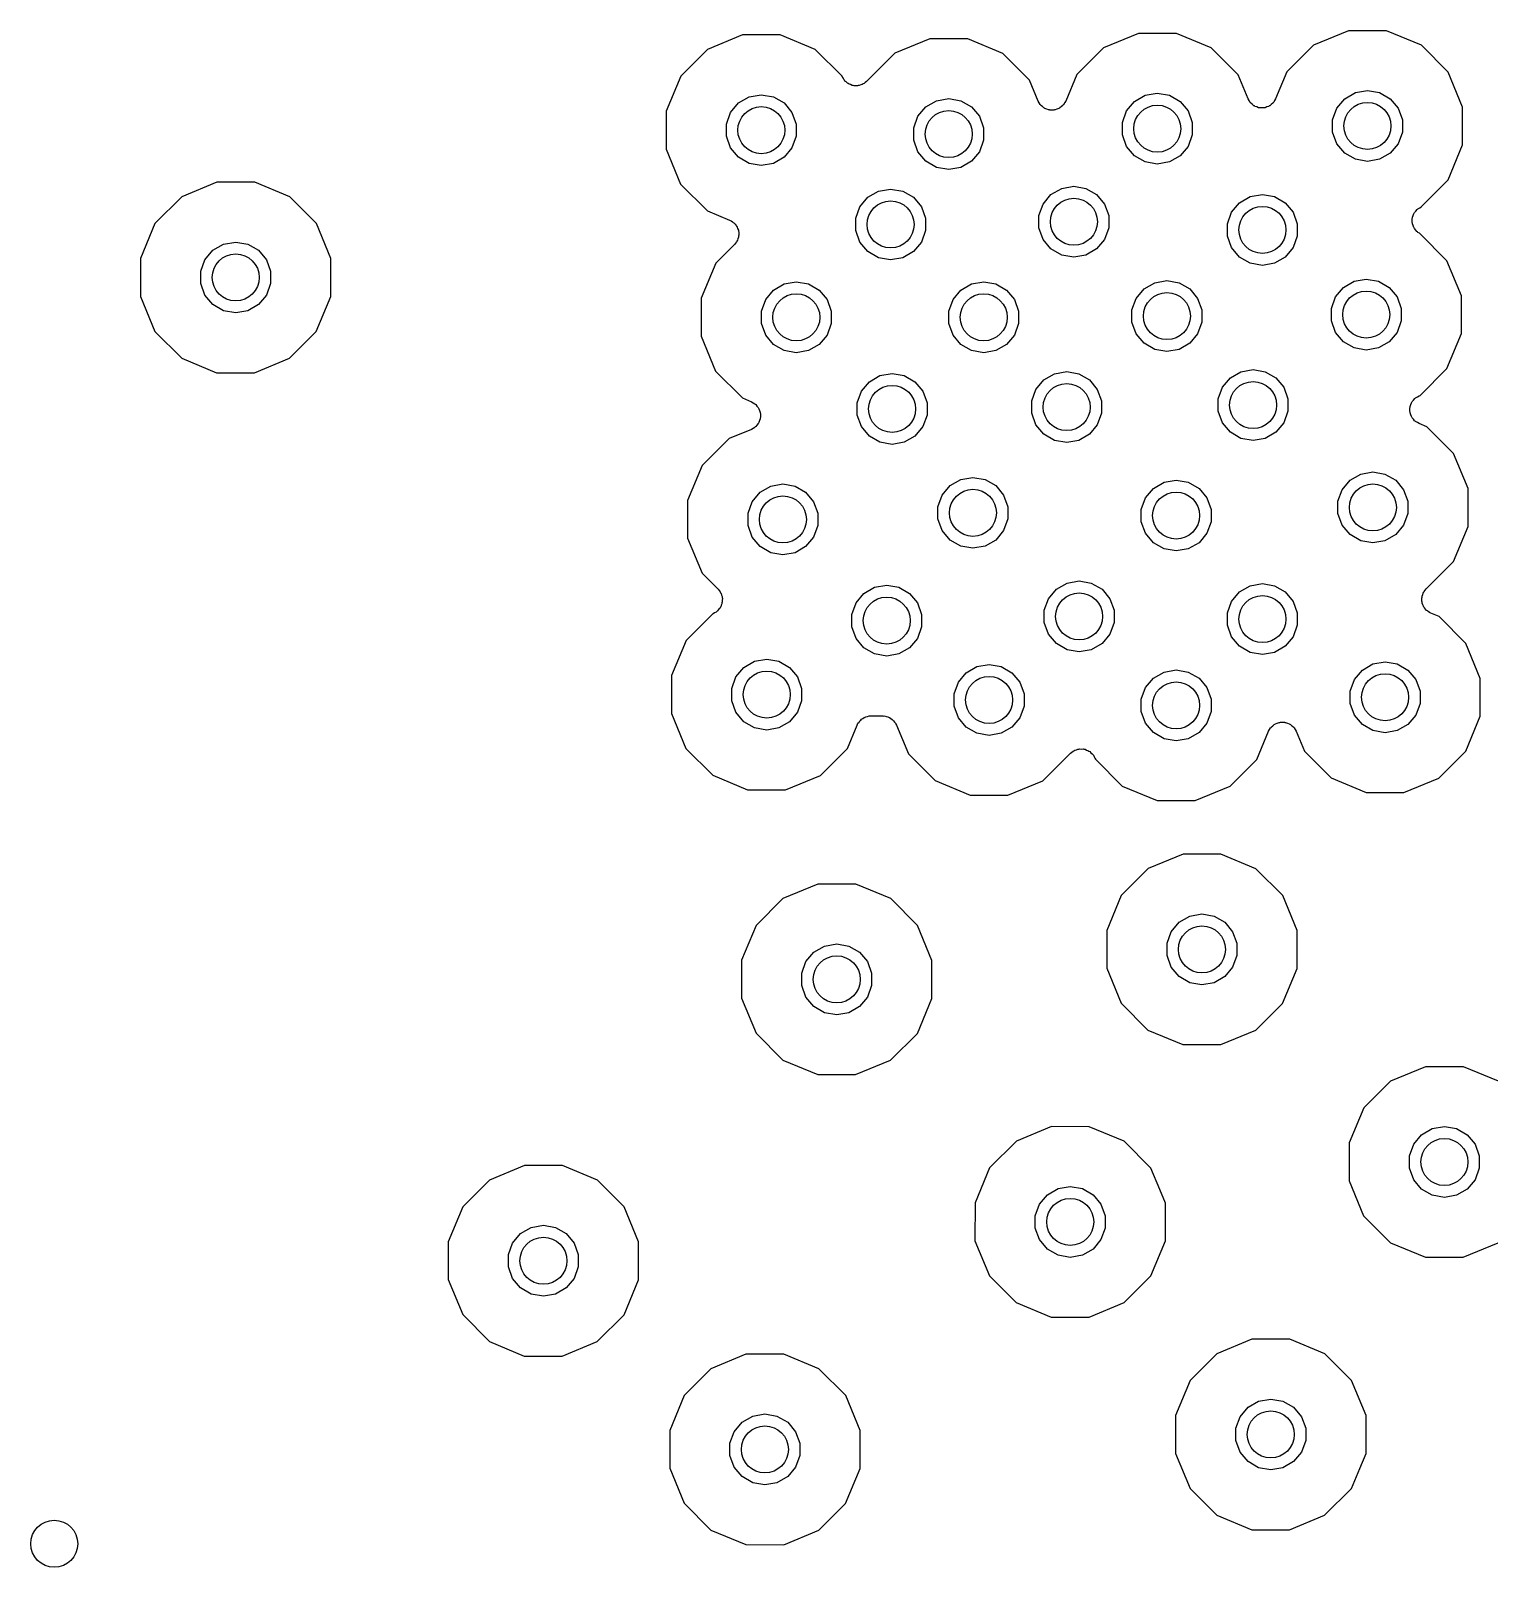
# Model space of a CAD drawing. Extents: x 10 to 287, y -200 to -10.
# Drawn here: x 138.32 to 150.7, y -53.6 to -40.57 of the extents above; entities that cross this region are included whole.
import ezdxf

# ---------------------------------------------------------------- set-up
doc = ezdxf.new("R2010")
doc.units = 0
doc.header["$MEASUREMENT"] = 0
doc.layers.add('BLACK', color=7, linetype='CONTINUOUS')

msp = doc.modelspace()

# ---------------------------------------------------------------- linework, layer by layer
at = {"layer": 'Black'}
for p, q in [((144.361, -40.6043), (144.064, -40.727)), ((144.682, -40.6046), (144.361, -40.6043)), ((144.979, -40.7278), (144.682, -40.6046)), ((145.951, -40.6373), (145.654, -40.76)), ((146.272, -40.6376), (145.951, -40.6373)), ((146.569, -40.7608), (146.272, -40.6376)), ((147.721, -40.5916), (147.424, -40.7143)), ((148.043, -40.5919), (147.721, -40.5916)), ((148.339, -40.7151), (148.043, -40.5919)), ((149.504, -40.5687), (149.207, -40.6914)), ((149.826, -40.569), (149.504, -40.5687)), ((150.123, -40.6922), (149.826, -40.569)), ((144.064, -40.727), (143.837, -40.954)), ((145.206, -40.9552), (144.979, -40.7278)), ((145.654, -40.76), (145.414, -40.9993)), ((146.796, -40.9882), (146.569, -40.7608)), ((147.424, -40.7143), (147.197, -40.9413)), ((148.566, -40.9425), (148.339, -40.7151)), ((149.207, -40.6914), (148.98, -40.9185)), ((150.35, -40.9197), (150.123, -40.6922)), ((148.98, -40.9185), (148.885, -41.1465)), ((150.472, -41.2166), (150.35, -40.9197)), ((143.837, -40.954), (143.713, -41.2508)), ((145.207, -40.958), (145.206, -40.9552)), ((145.215, -40.9696), (145.207, -40.958)), ((145.22, -40.9822), (145.215, -40.9696)), ((145.226, -40.9881), (145.22, -40.9822)), ((145.231, -40.9952), (145.226, -40.9881)), ((145.242, -41.0036), (145.231, -40.9952)), ((145.252, -41.0134), (145.242, -41.0036)), ((145.259, -41.017), (145.252, -41.0134)), ((145.266, -41.0221), (145.259, -41.017)), ((145.279, -41.0262), (145.266, -41.0221)), ((145.292, -41.0321), (145.279, -41.0262)), ((145.3, -41.0328), (145.292, -41.0321)), ((145.308, -41.0354), (145.3, -41.0328)), ((145.322, -41.0348), (145.308, -41.0354)), ((145.336, -41.036), (145.322, -41.0348)), ((145.344, -41.0338), (145.336, -41.036)), ((145.352, -41.0335), (145.344, -41.0338)), ((145.365, -41.0282), (145.352, -41.0335)), ((145.378, -41.0246), (145.365, -41.0282)), ((145.385, -41.0198), (145.378, -41.0246)), ((145.393, -41.0166), (145.385, -41.0198)), ((145.403, -41.0073), (145.393, -41.0166)), ((145.414, -40.9993), (145.403, -41.0073)), ((146.869, -41.1653), (146.796, -40.9882)), ((147.197, -40.9413), (147.104, -41.1655)), ((148.651, -41.1463), (148.566, -40.9425)), ((144.26, -41.2617), (144.328, -41.1817)), ((144.328, -41.1817), (144.418, -41.1294)), ((144.418, -41.1294), (144.521, -41.1113)), ((144.521, -41.1113), (144.624, -41.1294)), ((144.624, -41.1294), (144.714, -41.1817)), ((144.714, -41.1817), (144.781, -41.2617)), ((145.918, -41.2147), (146.008, -41.1625)), ((146.008, -41.1625), (146.111, -41.1443)), ((146.111, -41.1443), (146.214, -41.1625)), ((146.214, -41.1625), (146.304, -41.2147)), ((146.878, -41.1793), (146.869, -41.1653)), ((146.886, -41.194), (146.878, -41.1793)), ((147.095, -41.1794), (147.087, -41.1942)), ((147.104, -41.1655), (147.095, -41.1794)), ((147.621, -41.249), (147.688, -41.169)), ((147.688, -41.169), (147.778, -41.1167)), ((147.778, -41.1167), (147.881, -41.0986)), ((147.881, -41.0986), (147.984, -41.1167)), ((147.984, -41.1167), (148.075, -41.169)), ((148.075, -41.169), (148.142, -41.249)), ((148.66, -41.1603), (148.651, -41.1463)), ((148.667, -41.1751), (148.66, -41.1603)), ((148.671, -41.1788), (148.667, -41.1751)), ((148.674, -41.1835), (148.671, -41.1788)), ((148.688, -41.1937), (148.674, -41.1835)), ((148.862, -41.1837), (148.848, -41.1938)), ((148.865, -41.179), (148.862, -41.1837)), ((148.869, -41.1752), (148.865, -41.179)), ((148.876, -41.1605), (148.869, -41.1752)), ((148.885, -41.1465), (148.876, -41.1605)), ((149.404, -41.2262), (149.471, -41.1461)), ((149.471, -41.1461), (149.562, -41.0939)), ((149.562, -41.0939), (149.664, -41.0757)), ((149.664, -41.0757), (149.767, -41.0939)), ((149.767, -41.0939), (149.858, -41.1461)), ((149.858, -41.1461), (149.925, -41.2262)), ((143.713, -41.2508), (143.713, -41.5721)), ((144.225, -41.3599), (144.26, -41.2617)), ((144.781, -41.2617), (144.817, -41.3599)), ((145.815, -41.3929), (145.85, -41.2947)), ((145.85, -41.2947), (145.918, -41.2147)), ((146.304, -41.2147), (146.372, -41.2947)), ((146.372, -41.2947), (146.407, -41.3929)), ((146.89, -41.1978), (146.886, -41.194)), ((146.893, -41.2025), (146.89, -41.1978)), ((146.906, -41.2126), (146.893, -41.2025)), ((146.918, -41.2238), (146.906, -41.2126)), ((146.923, -41.226), (146.918, -41.2238)), ((146.928, -41.2294), (146.923, -41.226)), ((146.944, -41.2344), (146.928, -41.2294)), ((146.959, -41.2407), (146.944, -41.2344)), ((146.965, -41.241), (146.959, -41.2407)), ((146.97, -41.2427), (146.965, -41.241)), ((146.987, -41.2419), (146.97, -41.2427)), ((147.003, -41.2427), (146.987, -41.2419)), ((147.008, -41.241), (147.003, -41.2427)), ((147.014, -41.2408), (147.008, -41.241)), ((147.029, -41.2344), (147.014, -41.2408)), ((147.045, -41.2295), (147.029, -41.2344)), ((147.05, -41.2261), (147.045, -41.2295)), ((147.055, -41.2239), (147.05, -41.2261)), ((147.067, -41.2127), (147.055, -41.2239)), ((147.08, -41.2026), (147.067, -41.2127)), ((147.083, -41.1979), (147.08, -41.2026)), ((147.087, -41.1942), (147.083, -41.1979)), ((147.585, -41.3472), (147.621, -41.249)), ((148.142, -41.249), (148.178, -41.3472)), ((148.7, -41.2049), (148.688, -41.1937)), ((148.705, -41.207), (148.7, -41.2049)), ((148.709, -41.2104), (148.705, -41.207)), ((148.725, -41.2154), (148.709, -41.2104)), ((148.74, -41.2218), (148.725, -41.2154)), ((148.746, -41.222), (148.74, -41.2218)), ((148.751, -41.2237), (148.746, -41.222)), ((148.768, -41.223), (148.751, -41.2237)), ((148.785, -41.2238), (148.768, -41.223)), ((148.79, -41.2221), (148.785, -41.2238)), ((148.795, -41.2218), (148.79, -41.2221)), ((148.811, -41.2155), (148.795, -41.2218)), ((148.827, -41.2105), (148.811, -41.2155)), ((148.831, -41.2071), (148.827, -41.2105)), ((148.836, -41.205), (148.831, -41.2071)), ((148.848, -41.1938), (148.836, -41.205)), ((149.368, -41.3244), (149.404, -41.2262)), ((149.925, -41.2262), (149.961, -41.3244)), ((150.472, -41.538), (150.472, -41.2166)), ((144.225, -41.4644), (144.225, -41.3599)), ((144.817, -41.3599), (144.817, -41.4644)), ((145.815, -41.4974), (145.815, -41.3929)), ((146.407, -41.3929), (146.407, -41.4974)), ((147.585, -41.4517), (147.585, -41.3472)), ((148.178, -41.3472), (148.178, -41.4517)), ((149.368, -41.4288), (149.368, -41.3244)), ((149.404, -41.527), (149.368, -41.4288)), ((149.961, -41.4288), (149.925, -41.527)), ((149.961, -41.3244), (149.961, -41.4288)), ((143.713, -41.5721), (143.836, -41.8691)), ((144.26, -41.5626), (144.225, -41.4644)), ((144.328, -41.6426), (144.26, -41.5626)), ((144.781, -41.5626), (144.714, -41.6426)), ((144.817, -41.4644), (144.781, -41.5626)), ((145.85, -41.5956), (145.815, -41.4974)), ((146.407, -41.4974), (146.372, -41.5956)), ((147.621, -41.5499), (147.585, -41.4517)), ((147.688, -41.6299), (147.621, -41.5499)), ((148.142, -41.5499), (148.075, -41.6299)), ((148.178, -41.4517), (148.142, -41.5499)), ((149.471, -41.6071), (149.404, -41.527)), ((149.925, -41.527), (149.858, -41.6071)), ((150.349, -41.8347), (150.472, -41.538)), ((144.418, -41.6949), (144.328, -41.6426)), ((144.521, -41.713), (144.418, -41.6949)), ((144.624, -41.6949), (144.521, -41.713)), ((144.714, -41.6426), (144.624, -41.6949)), ((145.918, -41.6757), (145.85, -41.5956)), ((146.008, -41.7279), (145.918, -41.6757)), ((146.304, -41.6757), (146.214, -41.7279)), ((146.372, -41.5956), (146.304, -41.6757)), ((147.778, -41.6822), (147.688, -41.6299)), ((147.881, -41.7003), (147.778, -41.6822)), ((147.984, -41.6822), (147.881, -41.7003)), ((148.075, -41.6299), (147.984, -41.6822)), ((149.562, -41.6593), (149.471, -41.6071)), ((149.664, -41.6775), (149.562, -41.6593)), ((149.767, -41.6593), (149.664, -41.6775)), ((149.858, -41.6071), (149.767, -41.6593)), ((146.111, -41.746), (146.008, -41.7279)), ((146.214, -41.7279), (146.111, -41.746)), ((150.121, -42.062), (150.349, -41.8347)), ((139.901, -41.854), (139.604, -41.9767)), ((140.222, -41.8543), (139.901, -41.854)), ((140.519, -41.9775), (140.222, -41.8543)), ((143.836, -41.8691), (144.063, -42.0965)), ((145.425, -41.9818), (145.515, -41.9295)), ((145.515, -41.9295), (145.618, -41.9114)), ((145.618, -41.9114), (145.721, -41.9295)), ((145.721, -41.9295), (145.812, -41.9818)), ((146.912, -42.039), (146.979, -41.9589)), ((146.979, -41.9589), (147.07, -41.9067)), ((147.07, -41.9067), (147.173, -41.8885)), ((147.173, -41.8885), (147.276, -41.9067)), ((147.276, -41.9067), (147.366, -41.9589)), ((147.366, -41.9589), (147.433, -42.039)), ((148.67, -41.9753), (148.773, -41.9571)), ((148.773, -41.9571), (148.876, -41.9753)), ((139.604, -41.9767), (139.376, -42.2037)), ((140.746, -42.2049), (140.519, -41.9775)), ((144.063, -42.0965), (144.252, -42.1752)), ((145.322, -42.16), (145.358, -42.0618)), ((145.358, -42.0618), (145.425, -41.9818)), ((145.812, -41.9818), (145.879, -42.0618)), ((145.879, -42.0618), (145.914, -42.16)), ((146.876, -42.1372), (146.912, -42.039)), ((147.433, -42.039), (147.469, -42.1372)), ((148.512, -42.1075), (148.579, -42.0275)), ((148.579, -42.0275), (148.67, -41.9753)), ((148.876, -41.9753), (148.966, -42.0275)), ((148.966, -42.0275), (149.033, -42.1075)), ((150.063, -42.1106), (150.074, -42.0984)), ((150.074, -42.0984), (150.085, -42.0853)), ((150.085, -42.0853), (150.089, -42.0823)), ((150.089, -42.0823), (150.093, -42.0781)), ((150.093, -42.0781), (150.108, -42.0705)), ((150.108, -42.0705), (150.121, -42.062)), ((139.376, -42.2037), (139.253, -42.5005)), ((140.869, -42.5019), (140.746, -42.2049)), ((144.252, -42.1752), (144.264, -42.1826)), ((144.264, -42.1826), (144.276, -42.1885)), ((144.276, -42.1885), (144.282, -42.1944)), ((144.282, -42.1944), (144.289, -42.1989)), ((144.289, -42.1989), (144.298, -42.2099)), ((144.298, -42.2099), (144.308, -42.2197)), ((144.308, -42.2197), (144.311, -42.2273)), ((144.311, -42.2273), (144.316, -42.2339)), ((145.322, -42.2645), (145.322, -42.16)), ((145.914, -42.16), (145.914, -42.2645)), ((146.876, -42.2416), (146.876, -42.1372)), ((147.469, -42.1372), (147.469, -42.2416)), ((148.477, -42.2057), (148.512, -42.1075)), ((148.477, -42.3102), (148.477, -42.2057)), ((149.033, -42.1075), (149.069, -42.2057)), ((149.069, -42.2057), (149.069, -42.3102)), ((150.044, -42.1623), (150.046, -42.1569)), ((150.045, -42.1789), (150.044, -42.1623)), ((150.044, -42.1954), (150.045, -42.1789)), ((150.046, -42.2008), (150.044, -42.1954)), ((150.046, -42.1514), (150.053, -42.136)), ((150.046, -42.1569), (150.046, -42.1514)), ((150.046, -42.2063), (150.046, -42.2008)), ((150.053, -42.2217), (150.046, -42.2063)), ((150.053, -42.136), (150.058, -42.1202)), ((150.058, -42.2375), (150.053, -42.2217)), ((150.058, -42.1202), (150.061, -42.1158)), ((150.061, -42.1158), (150.063, -42.1106)), ((139.958, -42.3791), (140.061, -42.361)), ((140.061, -42.361), (140.164, -42.3791)), ((144.311, -42.3608), (144.301, -42.371)), ((144.314, -42.3531), (144.311, -42.3608)), ((144.319, -42.3462), (144.314, -42.3531)), ((144.316, -42.2339), (144.32, -42.2471)), ((144.322, -42.3329), (144.319, -42.3462)), ((144.32, -42.2471), (144.326, -42.2597)), ((144.327, -42.32), (144.322, -42.3329)), ((144.326, -42.2597), (144.327, -42.268)), ((144.327, -42.268), (144.329, -42.276)), ((144.328, -42.3117), (144.327, -42.32)), ((144.33, -42.3036), (144.328, -42.3117)), ((144.329, -42.276), (144.329, -42.2898)), ((144.329, -42.2898), (144.33, -42.3036)), ((145.358, -42.3627), (145.322, -42.2645)), ((145.914, -42.2645), (145.879, -42.3627)), ((146.912, -42.3398), (146.876, -42.2416)), ((146.979, -42.4199), (146.912, -42.3398)), ((147.433, -42.3398), (147.366, -42.4199)), ((147.469, -42.2416), (147.433, -42.3398)), ((148.512, -42.4084), (148.477, -42.3102)), ((149.069, -42.3102), (149.033, -42.4084)), ((150.061, -42.2419), (150.058, -42.2375)), ((150.063, -42.2471), (150.061, -42.2419)), ((150.074, -42.2593), (150.063, -42.2471)), ((150.084, -42.2725), (150.074, -42.2593)), ((150.089, -42.2755), (150.084, -42.2725)), ((150.093, -42.2797), (150.089, -42.2755)), ((150.107, -42.287), (150.093, -42.2797)), ((150.339, -42.5199), (150.107, -42.287)), ((139.8, -42.5114), (139.867, -42.4314)), ((139.867, -42.4314), (139.958, -42.3791)), ((140.164, -42.3791), (140.254, -42.4314)), ((140.254, -42.4314), (140.321, -42.5114)), ((144.293, -42.3823), (144.134, -42.5415)), ((144.301, -42.371), (144.293, -42.3823)), ((145.425, -42.4427), (145.358, -42.3627)), ((145.515, -42.495), (145.425, -42.4427)), ((145.812, -42.4427), (145.721, -42.495)), ((145.879, -42.3627), (145.812, -42.4427)), ((147.07, -42.4721), (146.979, -42.4199)), ((147.173, -42.4903), (147.07, -42.4721)), ((147.276, -42.4721), (147.173, -42.4903)), ((147.366, -42.4199), (147.276, -42.4721)), ((148.579, -42.4885), (148.512, -42.4084)), ((148.67, -42.5407), (148.579, -42.4885)), ((148.966, -42.4885), (148.876, -42.5407)), ((149.033, -42.4084), (148.966, -42.4885)), ((139.253, -42.5005), (139.253, -42.8218)), ((139.764, -42.6096), (139.8, -42.5114)), ((139.764, -42.7141), (139.764, -42.6096)), ((140.321, -42.5114), (140.357, -42.6096)), ((140.357, -42.6096), (140.357, -42.7141)), ((140.868, -42.8232), (140.869, -42.5019)), ((144.134, -42.5415), (144.011, -42.8383)), ((145.618, -42.5131), (145.515, -42.495)), ((145.721, -42.495), (145.618, -42.5131)), ((148.773, -42.5588), (148.67, -42.5407)), ((148.876, -42.5407), (148.773, -42.5588)), ((150.462, -42.8168), (150.339, -42.5199)), ((139.8, -42.8123), (139.764, -42.7141)), ((140.357, -42.7141), (140.321, -42.8123)), ((144.625, -42.7692), (144.715, -42.7169)), ((144.715, -42.7169), (144.818, -42.6988)), ((144.818, -42.6988), (144.921, -42.7169)), ((144.921, -42.7169), (145.011, -42.7692)), ((146.215, -42.7692), (146.305, -42.7169)), ((146.305, -42.7169), (146.408, -42.6988)), ((146.408, -42.6988), (146.511, -42.7169)), ((146.511, -42.7169), (146.602, -42.7692)), ((147.769, -42.759), (147.86, -42.7068)), ((147.86, -42.7068), (147.963, -42.6886)), ((147.963, -42.6886), (148.066, -42.7068)), ((148.066, -42.7068), (148.156, -42.759)), ((149.394, -42.8264), (149.461, -42.7463)), ((149.461, -42.7463), (149.551, -42.6941)), ((149.551, -42.6941), (149.654, -42.6759)), ((149.654, -42.6759), (149.757, -42.6941)), ((149.757, -42.6941), (149.848, -42.7463)), ((149.848, -42.7463), (149.915, -42.8264)), ((139.253, -42.8218), (139.376, -43.1188)), ((139.867, -42.8923), (139.8, -42.8123)), ((140.321, -42.8123), (140.254, -42.8923)), ((140.745, -43.12), (140.868, -42.8232)), ((144.011, -42.8383), (144.01, -43.1596)), ((144.522, -42.9474), (144.558, -42.8492)), ((144.558, -42.8492), (144.625, -42.7692)), ((145.011, -42.7692), (145.079, -42.8492)), ((145.079, -42.8492), (145.114, -42.9474)), ((146.112, -42.9474), (146.148, -42.8492)), ((146.148, -42.8492), (146.215, -42.7692)), ((146.602, -42.7692), (146.669, -42.8492)), ((146.669, -42.8492), (146.704, -42.9474)), ((147.666, -42.9373), (147.702, -42.8391)), ((147.702, -42.8391), (147.769, -42.759)), ((148.156, -42.759), (148.223, -42.8391)), ((148.223, -42.8391), (148.259, -42.9373)), ((149.358, -42.9246), (149.394, -42.8264)), ((149.915, -42.8264), (149.951, -42.9246)), ((150.462, -42.8824), (150.462, -42.8168)), ((150.462, -43.1382), (150.462, -42.8824)), ((150.462, -42.8824), (150.462, -42.8824)), ((139.958, -42.9446), (139.867, -42.8923)), ((140.061, -42.9627), (139.958, -42.9446)), ((140.164, -42.9446), (140.061, -42.9627)), ((140.254, -42.8923), (140.164, -42.9446)), ((144.522, -43.0519), (144.522, -42.9474)), ((145.114, -42.9474), (145.114, -43.0519)), ((146.112, -43.0519), (146.112, -42.9474)), ((146.704, -42.9474), (146.704, -43.0519)), ((147.666, -43.0417), (147.666, -42.9373)), ((148.259, -42.9373), (148.259, -43.0417)), ((149.358, -43.029), (149.358, -42.9246)), ((149.951, -42.9246), (149.951, -43.029)), ((139.376, -43.1188), (139.603, -43.3462)), ((140.518, -43.347), (140.745, -43.12)), ((144.558, -43.1501), (144.522, -43.0519)), ((145.114, -43.0519), (145.079, -43.1501)), ((146.148, -43.1501), (146.112, -43.0519)), ((146.704, -43.0519), (146.669, -43.1501)), ((147.702, -43.1399), (147.666, -43.0417)), ((147.769, -43.22), (147.702, -43.1399)), ((148.223, -43.1399), (148.156, -43.22)), ((148.259, -43.0417), (148.223, -43.1399)), ((149.394, -43.1272), (149.358, -43.029)), ((149.461, -43.2073), (149.394, -43.1272)), ((149.915, -43.1272), (149.848, -43.2073)), ((149.951, -43.029), (149.915, -43.1272)), ((150.339, -43.4349), (150.462, -43.1382)), ((144.01, -43.1596), (144.133, -43.4566)), ((144.625, -43.2301), (144.558, -43.1501)), ((144.715, -43.2824), (144.625, -43.2301)), ((145.011, -43.2301), (144.921, -43.2824)), ((145.079, -43.1501), (145.011, -43.2301)), ((146.215, -43.2301), (146.148, -43.1501)), ((146.305, -43.2824), (146.215, -43.2301)), ((146.602, -43.2301), (146.511, -43.2824)), ((146.669, -43.1501), (146.602, -43.2301)), ((147.86, -43.2722), (147.769, -43.22)), ((147.963, -43.2904), (147.86, -43.2722)), ((148.066, -43.2722), (147.963, -43.2904)), ((148.156, -43.22), (148.066, -43.2722)), ((149.551, -43.2595), (149.461, -43.2073)), ((149.654, -43.2777), (149.551, -43.2595)), ((149.757, -43.2595), (149.654, -43.2777)), ((149.848, -43.2073), (149.757, -43.2595)), ((139.603, -43.3462), (139.899, -43.4694)), ((140.221, -43.4697), (140.518, -43.347)), ((144.818, -43.3005), (144.715, -43.2824)), ((144.921, -43.2824), (144.818, -43.3005)), ((146.408, -43.3005), (146.305, -43.2824)), ((146.511, -43.2824), (146.408, -43.3005)), ((139.899, -43.4694), (140.221, -43.4697)), ((144.133, -43.4566), (144.36, -43.684)), ((145.438, -43.5464), (145.528, -43.4942)), ((145.528, -43.4942), (145.631, -43.476)), ((145.631, -43.476), (145.734, -43.4942)), ((145.734, -43.4942), (145.824, -43.5464)), ((146.851, -43.6112), (146.918, -43.5312)), ((146.918, -43.5312), (147.009, -43.4789)), ((147.009, -43.4789), (147.112, -43.4608)), ((147.112, -43.4608), (147.215, -43.4789)), ((147.215, -43.4789), (147.305, -43.5312)), ((147.305, -43.5312), (147.372, -43.6112)), ((148.434, -43.5934), (148.501, -43.5134)), ((148.501, -43.5134), (148.591, -43.4612)), ((148.591, -43.4612), (148.694, -43.443)), ((148.694, -43.443), (148.797, -43.4612)), ((148.797, -43.4612), (148.888, -43.5134)), ((148.888, -43.5134), (148.955, -43.5934)), ((150.111, -43.662), (150.339, -43.4349)), ((145.335, -43.7247), (145.37, -43.6265)), ((145.37, -43.6265), (145.438, -43.5464)), ((145.824, -43.5464), (145.891, -43.6265)), ((145.891, -43.6265), (145.927, -43.7247)), ((146.815, -43.7094), (146.851, -43.6112)), ((147.372, -43.6112), (147.408, -43.7094)), ((148.398, -43.6916), (148.434, -43.5934)), ((148.955, -43.5934), (148.99, -43.6916)), ((150.102, -43.6658), (150.111, -43.662)), ((144.36, -43.684), (144.437, -43.7159)), ((144.437, -43.7159), (144.451, -43.7249)), ((144.451, -43.7249), (144.466, -43.7325)), ((144.466, -43.7325), (144.469, -43.7367)), ((144.469, -43.7367), (144.474, -43.7397)), ((144.474, -43.7397), (144.484, -43.7528)), ((144.484, -43.7528), (144.495, -43.7651)), ((144.495, -43.7651), (144.497, -43.7702)), ((144.497, -43.7702), (144.501, -43.7747)), ((144.501, -43.7747), (144.506, -43.7905)), ((144.506, -43.7905), (144.512, -43.8058)), ((145.335, -43.8291), (145.335, -43.7247)), ((145.927, -43.7247), (145.927, -43.8291)), ((146.815, -43.8139), (146.815, -43.7094)), ((147.408, -43.7094), (147.408, -43.8139)), ((148.398, -43.7961), (148.398, -43.6916)), ((148.99, -43.6916), (148.99, -43.7961)), ((150.024, -43.7665), (150.026, -43.7612)), ((150.025, -43.7831), (150.024, -43.7665)), ((150.024, -43.7997), (150.025, -43.7831)), ((150.026, -43.7556), (150.033, -43.7403)), ((150.026, -43.7612), (150.026, -43.7556)), ((150.033, -43.7403), (150.038, -43.7245)), ((150.038, -43.7245), (150.041, -43.7201)), ((150.041, -43.7201), (150.043, -43.7149)), ((150.043, -43.7149), (150.054, -43.7027)), ((150.054, -43.7027), (150.065, -43.6895)), ((150.065, -43.6895), (150.069, -43.6865)), ((150.069, -43.6865), (150.073, -43.6824)), ((150.073, -43.6824), (150.088, -43.6747)), ((150.088, -43.6747), (150.102, -43.6658)), ((144.484, -43.9138), (144.474, -43.9269)), ((144.495, -43.9016), (144.484, -43.9138)), ((144.497, -43.8964), (144.495, -43.9016)), ((144.501, -43.892), (144.497, -43.8964)), ((144.506, -43.8761), (144.501, -43.892)), ((144.512, -43.8608), (144.506, -43.8761)), ((144.512, -43.8058), (144.512, -43.8114)), ((144.512, -43.8114), (144.514, -43.8168)), ((144.514, -43.8499), (144.512, -43.8552)), ((144.512, -43.8552), (144.512, -43.8608)), ((144.514, -43.8168), (144.513, -43.8333)), ((144.513, -43.8333), (144.514, -43.8499)), ((145.37, -43.9273), (145.335, -43.8291)), ((145.927, -43.8291), (145.891, -43.9273)), ((146.851, -43.9121), (146.815, -43.8139)), ((146.918, -43.9921), (146.851, -43.9121)), ((147.372, -43.9121), (147.305, -43.9921)), ((147.408, -43.8139), (147.372, -43.9121)), ((148.434, -43.8943), (148.398, -43.7961)), ((148.501, -43.9744), (148.434, -43.8943)), ((148.955, -43.8943), (148.888, -43.9744)), ((148.99, -43.7961), (148.955, -43.8943)), ((150.026, -43.805), (150.024, -43.7997)), ((150.026, -43.8106), (150.026, -43.805)), ((150.033, -43.8259), (150.026, -43.8106)), ((150.038, -43.8418), (150.033, -43.8259)), ((150.041, -43.8462), (150.038, -43.8418)), ((150.043, -43.8514), (150.041, -43.8462)), ((150.054, -43.8636), (150.043, -43.8514)), ((150.064, -43.8768), (150.054, -43.8636)), ((150.069, -43.8798), (150.064, -43.8768)), ((150.073, -43.8839), (150.069, -43.8798)), ((150.088, -43.8916), (150.073, -43.8839)), ((150.102, -43.9005), (150.088, -43.8916)), ((150.168, -43.9282), (150.102, -43.9005)), ((144.247, -44.029), (144.019, -44.256)), ((144.437, -43.9506), (144.247, -44.029)), ((144.451, -43.9417), (144.437, -43.9506)), ((144.465, -43.934), (144.451, -43.9417)), ((144.469, -43.9299), (144.465, -43.934)), ((144.474, -43.9269), (144.469, -43.9299)), ((145.438, -44.0074), (145.37, -43.9273)), ((145.528, -44.0596), (145.438, -44.0074)), ((145.824, -44.0074), (145.734, -44.0596)), ((145.891, -43.9273), (145.824, -44.0074)), ((147.009, -44.0444), (146.918, -43.9921)), ((147.112, -44.0625), (147.009, -44.0444)), ((147.215, -44.0444), (147.112, -44.0625)), ((147.305, -43.9921), (147.215, -44.0444)), ((148.591, -44.0266), (148.501, -43.9744)), ((148.694, -44.0447), (148.591, -44.0266)), ((148.797, -44.0266), (148.694, -44.0447)), ((148.888, -43.9744), (148.797, -44.0266)), ((150.395, -44.1556), (150.168, -43.9282)), ((145.631, -44.0778), (145.528, -44.0596)), ((145.734, -44.0596), (145.631, -44.0778)), ((150.518, -44.4526), (150.395, -44.1556)), ((144.019, -44.256), (143.896, -44.5528)), ((149.607, -44.3298), (149.71, -44.3117)), ((149.71, -44.3117), (149.813, -44.3298)), ((144.51, -44.4837), (144.601, -44.4314)), ((144.601, -44.4314), (144.704, -44.4133)), ((144.704, -44.4133), (144.807, -44.4314)), ((144.807, -44.4314), (144.897, -44.4837)), ((146.056, -44.5078), (146.123, -44.4278)), ((146.123, -44.4278), (146.214, -44.3756)), ((146.214, -44.3756), (146.317, -44.3574)), ((146.317, -44.3574), (146.42, -44.3756)), ((146.42, -44.3756), (146.51, -44.4278)), ((146.51, -44.4278), (146.577, -44.5078)), ((147.848, -44.4507), (147.938, -44.3984)), ((147.938, -44.3984), (148.041, -44.3803)), ((148.041, -44.3803), (148.144, -44.3984)), ((148.144, -44.3984), (148.235, -44.4507)), ((149.45, -44.4621), (149.517, -44.3821)), ((149.517, -44.3821), (149.607, -44.3298)), ((149.813, -44.3298), (149.904, -44.3821)), ((149.904, -44.3821), (149.971, -44.4621)), ((143.896, -44.5528), (143.896, -44.8741)), ((144.408, -44.6619), (144.443, -44.5637)), ((144.443, -44.5637), (144.51, -44.4837)), ((144.897, -44.4837), (144.964, -44.5637)), ((144.964, -44.5637), (145, -44.6619)), ((146.02, -44.606), (146.056, -44.5078)), ((146.577, -44.5078), (146.613, -44.606)), ((147.745, -44.6289), (147.781, -44.5307)), ((147.781, -44.5307), (147.848, -44.4507)), ((148.235, -44.4507), (148.302, -44.5307)), ((148.302, -44.5307), (148.338, -44.6289)), ((149.414, -44.5603), (149.45, -44.4621)), ((149.414, -44.6648), (149.414, -44.5603)), ((149.971, -44.4621), (150.006, -44.5603)), ((150.006, -44.5603), (150.006, -44.6648)), ((150.518, -44.7739), (150.518, -44.4526)), ((144.408, -44.7664), (144.408, -44.6619)), ((145, -44.6619), (145, -44.7664)), ((146.02, -44.7105), (146.02, -44.606)), ((146.613, -44.606), (146.613, -44.7105)), ((147.745, -44.7334), (147.745, -44.6289)), ((148.338, -44.6289), (148.338, -44.7334)), ((149.45, -44.763), (149.414, -44.6648)), ((150.006, -44.6648), (149.971, -44.763)), ((144.443, -44.8646), (144.408, -44.7664)), ((145, -44.7664), (144.964, -44.8646)), ((146.056, -44.8087), (146.02, -44.7105)), ((146.123, -44.8888), (146.056, -44.8087)), ((146.577, -44.8087), (146.51, -44.8888)), ((146.613, -44.7105), (146.577, -44.8087)), ((147.781, -44.8316), (147.745, -44.7334)), ((147.848, -44.9116), (147.781, -44.8316)), ((148.302, -44.8316), (148.235, -44.9116)), ((148.338, -44.7334), (148.302, -44.8316)), ((149.517, -44.843), (149.45, -44.763)), ((149.971, -44.763), (149.904, -44.843)), ((150.394, -45.0707), (150.518, -44.7739)), ((143.896, -44.8741), (144.019, -45.1711)), ((144.51, -44.9446), (144.443, -44.8646)), ((144.601, -44.9969), (144.51, -44.9446)), ((144.897, -44.9446), (144.807, -44.9969)), ((144.964, -44.8646), (144.897, -44.9446)), ((146.214, -44.941), (146.123, -44.8888)), ((146.317, -44.9591), (146.214, -44.941)), ((146.42, -44.941), (146.317, -44.9591)), ((146.51, -44.8888), (146.42, -44.941)), ((147.938, -44.9639), (147.848, -44.9116)), ((148.041, -44.982), (147.938, -44.9639)), ((148.144, -44.9639), (148.041, -44.982)), ((148.235, -44.9116), (148.144, -44.9639)), ((149.607, -44.8953), (149.517, -44.843)), ((149.71, -44.9134), (149.607, -44.8953)), ((149.813, -44.8953), (149.71, -44.9134)), ((149.904, -44.843), (149.813, -44.8953)), ((144.704, -45.015), (144.601, -44.9969)), ((144.807, -44.9969), (144.704, -45.015)), ((150.234, -45.231), (150.394, -45.0707)), ((144.019, -45.1711), (144.154, -45.3066)), ((144.154, -45.3066), (144.162, -45.318)), ((144.162, -45.318), (144.171, -45.3282)), ((144.171, -45.3282), (144.174, -45.3359)), ((144.174, -45.3359), (144.179, -45.3428)), ((144.179, -45.3428), (144.183, -45.3562)), ((144.183, -45.3562), (144.188, -45.369)), ((145.325, -45.4222), (145.392, -45.3422)), ((145.392, -45.3422), (145.482, -45.29)), ((145.482, -45.29), (145.585, -45.2718)), ((145.585, -45.2718), (145.688, -45.29)), ((145.688, -45.29), (145.779, -45.3422)), ((145.779, -45.3422), (145.846, -45.4222)), ((146.958, -45.3867), (147.025, -45.3066)), ((147.025, -45.3066), (147.115, -45.2544)), ((147.115, -45.2544), (147.218, -45.2363)), ((147.218, -45.2363), (147.321, -45.2544)), ((147.321, -45.2544), (147.412, -45.3066)), ((147.412, -45.3066), (147.479, -45.3867)), ((148.512, -45.4095), (148.579, -45.3295)), ((148.579, -45.3295), (148.67, -45.2773)), ((148.67, -45.2773), (148.773, -45.2591)), ((148.773, -45.2591), (148.876, -45.2773)), ((148.876, -45.2773), (148.966, -45.3295)), ((148.966, -45.3295), (149.033, -45.4095)), ((150.128, -45.3649), (150.133, -45.3521)), ((150.133, -45.3521), (150.137, -45.3387)), ((150.137, -45.3387), (150.142, -45.3319)), ((150.142, -45.3319), (150.145, -45.3242)), ((150.145, -45.3242), (150.154, -45.314)), ((150.154, -45.314), (150.162, -45.3026)), ((150.162, -45.3026), (150.234, -45.231)), ((144.158, -45.4791), (144.15, -45.4901)), ((144.168, -45.4693), (144.158, -45.4791)), ((144.172, -45.4617), (144.168, -45.4693)), ((144.177, -45.4551), (144.172, -45.4617)), ((144.181, -45.4419), (144.177, -45.4551)), ((144.187, -45.4293), (144.181, -45.4419)), ((144.19, -45.413), (144.187, -45.421)), ((144.187, -45.421), (144.187, -45.4293)), ((144.188, -45.369), (144.188, -45.3773)), ((144.188, -45.3773), (144.191, -45.3854)), ((144.191, -45.3854), (144.189, -45.3992)), ((144.189, -45.3992), (144.19, -45.413)), ((145.289, -45.5204), (145.325, -45.4222)), ((145.846, -45.4222), (145.881, -45.5204)), ((146.922, -45.4849), (146.958, -45.3867)), ((146.922, -45.5894), (146.922, -45.4849)), ((147.479, -45.3867), (147.515, -45.4849)), ((147.515, -45.4849), (147.515, -45.5894)), ((148.477, -45.5077), (148.512, -45.4095)), ((149.033, -45.4095), (149.069, -45.5077)), ((150.125, -45.3813), (150.128, -45.3733)), ((150.127, -45.3951), (150.125, -45.3813)), ((150.126, -45.409), (150.127, -45.3951)), ((150.128, -45.417), (150.126, -45.409)), ((150.128, -45.3733), (150.128, -45.3649)), ((150.129, -45.4253), (150.128, -45.417)), ((150.135, -45.4378), (150.129, -45.4253)), ((150.139, -45.4511), (150.135, -45.4378)), ((150.144, -45.4577), (150.139, -45.4511)), ((150.148, -45.4653), (150.144, -45.4577)), ((150.158, -45.4751), (150.148, -45.4653)), ((150.166, -45.4861), (150.158, -45.4751)), ((150.173, -45.4906), (150.166, -45.4861)), ((144.11, -45.5149), (143.882, -45.7419)), ((144.113, -45.5137), (144.11, -45.5149)), ((144.124, -45.5063), (144.113, -45.5137)), ((144.137, -45.5004), (144.124, -45.5063)), ((144.143, -45.4945), (144.137, -45.5004)), ((144.15, -45.4901), (144.143, -45.4945)), ((145.289, -45.6249), (145.289, -45.5204)), ((145.881, -45.5204), (145.881, -45.6249)), ((146.958, -45.6876), (146.922, -45.5894)), ((147.515, -45.5894), (147.479, -45.6876)), ((148.477, -45.6122), (148.477, -45.5077)), ((148.512, -45.7104), (148.477, -45.6122)), ((149.069, -45.6122), (149.033, -45.7104)), ((149.069, -45.5077), (149.069, -45.6122)), ((150.179, -45.4965), (150.173, -45.4906)), ((150.191, -45.5024), (150.179, -45.4965)), ((150.203, -45.5098), (150.191, -45.5024)), ((150.272, -45.5386), (150.203, -45.5098)), ((150.499, -45.766), (150.272, -45.5386)), ((143.882, -45.7419), (143.759, -46.0387)), ((145.325, -45.7231), (145.289, -45.6249)), ((145.392, -45.8032), (145.325, -45.7231)), ((145.846, -45.7231), (145.779, -45.8032)), ((145.881, -45.6249), (145.846, -45.7231)), ((147.025, -45.7676), (146.958, -45.6876)), ((147.479, -45.6876), (147.412, -45.7676)), ((148.579, -45.7905), (148.512, -45.7104)), ((149.033, -45.7104), (148.966, -45.7905)), ((145.482, -45.8554), (145.392, -45.8032)), ((145.585, -45.8735), (145.482, -45.8554)), ((145.688, -45.8554), (145.585, -45.8735)), ((145.779, -45.8032), (145.688, -45.8554)), ((147.115, -45.8198), (147.025, -45.7676)), ((147.218, -45.838), (147.115, -45.8198)), ((147.321, -45.8198), (147.218, -45.838)), ((147.412, -45.7676), (147.321, -45.8198)), ((148.67, -45.8427), (148.579, -45.7905)), ((148.773, -45.8608), (148.67, -45.8427)), ((148.876, -45.8427), (148.773, -45.8608)), ((148.966, -45.7905), (148.876, -45.8427)), ((150.622, -46.063), (150.499, -45.766)), ((144.306, -46.0496), (144.373, -45.9696)), ((144.373, -45.9696), (144.464, -45.9173)), ((144.464, -45.9173), (144.567, -45.8992)), ((144.567, -45.8992), (144.67, -45.9173)), ((144.67, -45.9173), (144.76, -45.9696)), ((144.76, -45.9696), (144.827, -46.0496)), ((146.26, -46.0153), (146.351, -45.9631)), ((146.351, -45.9631), (146.454, -45.9449)), ((146.454, -45.9449), (146.557, -45.9631)), ((146.557, -45.9631), (146.647, -46.0153)), ((147.848, -46.061), (147.938, -46.0088)), ((147.938, -46.0088), (148.041, -45.9906)), ((148.041, -45.9906), (148.144, -46.0088)), ((148.144, -46.0088), (148.235, -46.061)), ((149.554, -46.0725), (149.621, -45.9924)), ((149.621, -45.9924), (149.711, -45.9402)), ((149.711, -45.9402), (149.814, -45.9221)), ((149.814, -45.9221), (149.917, -45.9402)), ((149.917, -45.9402), (150.008, -45.9924)), ((150.008, -45.9924), (150.075, -46.0725)), ((143.759, -46.0387), (143.759, -46.36)), ((144.27, -46.1478), (144.306, -46.0496)), ((144.827, -46.0496), (144.863, -46.1478)), ((146.158, -46.1935), (146.193, -46.0953)), ((146.193, -46.0953), (146.26, -46.0153)), ((146.647, -46.0153), (146.714, -46.0953)), ((146.714, -46.0953), (146.75, -46.1935)), ((147.781, -46.1411), (147.848, -46.061)), ((148.235, -46.061), (148.302, -46.1411)), ((149.518, -46.1707), (149.554, -46.0725)), ((150.075, -46.0725), (150.111, -46.1707)), ((150.622, -46.3843), (150.622, -46.063)), ((144.27, -46.2523), (144.27, -46.1478)), ((144.306, -46.3505), (144.27, -46.2523)), ((144.863, -46.2523), (144.827, -46.3505)), ((144.863, -46.1478), (144.863, -46.2523)), ((146.158, -46.298), (146.158, -46.1935)), ((146.75, -46.1935), (146.75, -46.298)), ((147.745, -46.2393), (147.781, -46.1411)), ((147.745, -46.3437), (147.745, -46.2393)), ((148.302, -46.1411), (148.338, -46.2393)), ((148.338, -46.2393), (148.338, -46.3437)), ((149.518, -46.2752), (149.518, -46.1707)), ((150.111, -46.1707), (150.111, -46.2752)), ((143.759, -46.36), (143.881, -46.657)), ((144.373, -46.4305), (144.306, -46.3505)), ((144.827, -46.3505), (144.76, -46.4305)), ((145.382, -46.403), (145.393, -46.3946)), ((145.393, -46.3946), (145.401, -46.3921)), ((145.401, -46.3921), (145.408, -46.3879)), ((145.408, -46.3879), (145.421, -46.3855)), ((145.421, -46.3855), (145.435, -46.3814)), ((145.435, -46.3814), (145.443, -46.3817)), ((145.443, -46.3817), (145.451, -46.3803)), ((145.451, -46.3803), (145.551, -46.3804)), ((145.551, -46.3804), (145.559, -46.3818)), ((145.559, -46.3818), (145.567, -46.3815)), ((145.567, -46.3815), (145.58, -46.3856)), ((145.58, -46.3856), (145.594, -46.3881)), ((145.594, -46.3881), (145.601, -46.3923)), ((145.601, -46.3923), (145.609, -46.3948)), ((145.609, -46.3948), (145.62, -46.4032)), ((146.193, -46.3962), (146.158, -46.298)), ((146.26, -46.4763), (146.193, -46.3962)), ((146.714, -46.3962), (146.647, -46.4763)), ((146.75, -46.298), (146.714, -46.3962)), ((147.781, -46.4419), (147.745, -46.3437)), ((148.338, -46.3437), (148.302, -46.4419)), ((149.554, -46.3734), (149.518, -46.2752)), ((149.621, -46.4534), (149.554, -46.3734)), ((150.075, -46.3734), (150.008, -46.4534)), ((150.111, -46.2752), (150.075, -46.3734)), ((150.499, -46.6811), (150.622, -46.3843)), ((144.464, -46.4828), (144.373, -46.4305)), ((144.567, -46.5009), (144.464, -46.4828)), ((144.67, -46.4828), (144.567, -46.5009)), ((144.76, -46.4305), (144.67, -46.4828)), ((145.251, -46.6582), (145.334, -46.4586)), ((145.334, -46.4586), (145.338, -46.4515)), ((145.338, -46.4515), (145.341, -46.4437)), ((145.341, -46.4437), (145.35, -46.4331)), ((145.35, -46.4331), (145.358, -46.4214)), ((145.358, -46.4214), (145.364, -46.4163)), ((145.364, -46.4163), (145.37, -46.4099)), ((145.37, -46.4099), (145.382, -46.403)), ((145.62, -46.4032), (145.632, -46.4102)), ((145.632, -46.4102), (145.638, -46.4166)), ((145.638, -46.4166), (145.644, -46.4217)), ((145.644, -46.4217), (145.652, -46.4333)), ((145.652, -46.4333), (145.661, -46.444)), ((145.661, -46.444), (145.663, -46.4518)), ((145.663, -46.4518), (145.668, -46.4589)), ((145.668, -46.4589), (145.769, -46.7027)), ((146.351, -46.5285), (146.26, -46.4763)), ((146.454, -46.5466), (146.351, -46.5285)), ((146.557, -46.5285), (146.454, -46.5466)), ((146.647, -46.4763), (146.557, -46.5285)), ((147.848, -46.522), (147.781, -46.4419)), ((147.938, -46.5742), (147.848, -46.522)), ((148.235, -46.522), (148.144, -46.5742)), ((148.302, -46.4419), (148.235, -46.522)), ((148.726, -46.7496), (148.825, -46.511)), ((148.825, -46.511), (148.834, -46.497)), ((148.834, -46.497), (148.841, -46.4823)), ((148.841, -46.4823), (148.846, -46.4786)), ((148.846, -46.4786), (148.849, -46.4739)), ((148.849, -46.4739), (148.862, -46.4638)), ((148.862, -46.4638), (148.874, -46.4526)), ((148.874, -46.4526), (148.879, -46.4504)), ((148.879, -46.4504), (148.884, -46.447)), ((148.884, -46.447), (148.899, -46.4421)), ((148.899, -46.4421), (148.915, -46.4357)), ((148.915, -46.4357), (148.92, -46.4355)), ((148.92, -46.4355), (148.926, -46.4338)), ((148.926, -46.4338), (148.942, -46.4345)), ((148.942, -46.4345), (148.959, -46.4338)), ((148.959, -46.4338), (148.964, -46.4355)), ((148.964, -46.4355), (148.97, -46.4358)), ((148.97, -46.4358), (148.985, -46.4421)), ((148.985, -46.4421), (149.001, -46.4471)), ((149.001, -46.4471), (149.005, -46.4505)), ((149.005, -46.4505), (149.01, -46.4527)), ((149.01, -46.4527), (149.023, -46.4639)), ((149.023, -46.4639), (149.036, -46.474)), ((149.036, -46.474), (149.039, -46.4787)), ((149.039, -46.4787), (149.043, -46.4825)), ((149.043, -46.4825), (149.051, -46.4972)), ((149.051, -46.4972), (149.059, -46.5112)), ((149.059, -46.5112), (149.129, -46.6799)), ((149.711, -46.5056), (149.621, -46.4534)), ((149.814, -46.5238), (149.711, -46.5056)), ((149.917, -46.5056), (149.814, -46.5238)), ((150.008, -46.4534), (149.917, -46.5056)), ((143.881, -46.657), (144.109, -46.8844)), ((145.024, -46.8852), (145.251, -46.6582)), ((147.216, -46.6626), (147.224, -46.6605)), ((147.224, -46.6605), (147.238, -46.6617)), ((147.238, -46.6617), (147.251, -46.6611)), ((147.251, -46.6611), (147.259, -46.6636)), ((148.041, -46.5924), (147.938, -46.5742)), ((148.144, -46.5742), (148.041, -46.5924)), ((145.769, -46.7027), (145.996, -46.9301)), ((146.911, -46.9309), (147.145, -46.6971)), ((147.145, -46.6971), (147.156, -46.6892)), ((147.156, -46.6892), (147.167, -46.6798)), ((147.167, -46.6798), (147.174, -46.6766)), ((147.174, -46.6766), (147.181, -46.6719)), ((147.181, -46.6719), (147.195, -46.6683)), ((147.195, -46.6683), (147.207, -46.663)), ((147.207, -46.663), (147.216, -46.6626)), ((147.259, -46.6636), (147.268, -46.6644)), ((147.268, -46.6644), (147.28, -46.6702)), ((147.28, -46.6702), (147.293, -46.6744)), ((147.293, -46.6744), (147.3, -46.6795)), ((147.3, -46.6795), (147.308, -46.683)), ((147.308, -46.683), (147.317, -46.6929)), ((147.317, -46.6929), (147.328, -46.7013)), ((147.328, -46.7013), (147.333, -46.7083)), ((147.333, -46.7083), (147.339, -46.7143)), ((147.339, -46.7143), (147.345, -46.7268)), ((147.345, -46.7268), (147.352, -46.7385)), ((147.352, -46.7385), (147.356, -46.7484)), ((147.356, -46.7484), (147.583, -46.9759)), ((148.498, -46.9767), (148.726, -46.7496)), ((149.129, -46.6799), (149.356, -46.9073)), ((150.271, -46.9081), (150.499, -46.6811)), ((144.109, -46.8844), (144.405, -47.0076)), ((144.727, -47.0079), (145.024, -46.8852)), ((149.356, -46.9073), (149.653, -47.0305)), ((149.974, -47.0308), (150.271, -46.9081)), ((144.405, -47.0076), (144.727, -47.0079)), ((145.996, -46.9301), (146.292, -47.0534)), ((146.292, -47.0534), (146.614, -47.0536)), ((146.614, -47.0536), (146.911, -46.9309)), ((147.583, -46.9759), (147.88, -47.0991)), ((148.201, -47.0994), (148.498, -46.9767)), ((149.653, -47.0305), (149.974, -47.0308)), ((147.88, -47.0991), (148.201, -47.0994)), ((148.1, -47.5537), (147.803, -47.6764)), ((148.421, -47.554), (148.1, -47.5537)), ((148.718, -47.6772), (148.421, -47.554)), ((147.803, -47.6764), (147.575, -47.9035)), ((148.945, -47.9047), (148.718, -47.6772)), ((145.001, -47.8077), (144.704, -47.9304)), ((145.322, -47.808), (145.001, -47.8077)), ((145.619, -47.9312), (145.322, -47.808)), ((144.704, -47.9304), (144.477, -48.1575)), ((145.846, -48.1587), (145.619, -47.9312)), ((147.575, -47.9035), (147.452, -48.2002)), ((149.068, -48.2016), (148.945, -47.9047)), ((148.066, -48.1311), (148.157, -48.0789)), ((148.157, -48.0789), (148.26, -48.0607)), ((148.26, -48.0607), (148.363, -48.0789)), ((148.363, -48.0789), (148.453, -48.1311)), ((144.477, -48.1575), (144.353, -48.4542)), ((145.969, -48.4556), (145.846, -48.1587)), ((147.452, -48.2002), (147.452, -48.5216)), ((147.964, -48.3094), (147.999, -48.2112)), ((147.999, -48.2112), (148.066, -48.1311)), ((148.453, -48.1311), (148.52, -48.2112)), ((148.52, -48.2112), (148.556, -48.3094)), ((149.067, -48.523), (149.068, -48.2164)), ((149.068, -48.2164), (149.068, -48.2016)), ((144.968, -48.3851), (145.058, -48.3329)), ((145.058, -48.3329), (145.161, -48.3147)), ((145.161, -48.3147), (145.264, -48.3329)), ((145.264, -48.3329), (145.354, -48.3851)), ((147.964, -48.4138), (147.964, -48.3094)), ((148.556, -48.3094), (148.556, -48.4138)), ((144.353, -48.4542), (144.353, -48.7756)), ((144.865, -48.5634), (144.9, -48.4652)), ((144.9, -48.4652), (144.968, -48.3851)), ((145.354, -48.3851), (145.422, -48.4652)), ((145.422, -48.4652), (145.457, -48.5634)), ((145.969, -48.5466), (145.969, -48.4556)), ((147.999, -48.512), (147.964, -48.4138)), ((148.556, -48.4138), (148.52, -48.512)), ((144.865, -48.6678), (144.865, -48.5634)), ((145.457, -48.5634), (145.457, -48.6678)), ((145.969, -48.777), (145.969, -48.5466)), ((147.452, -48.5216), (147.575, -48.8185)), ((148.066, -48.5921), (147.999, -48.512)), ((148.157, -48.6443), (148.066, -48.5921)), ((148.453, -48.5921), (148.363, -48.6443)), ((148.52, -48.512), (148.453, -48.5921)), ((148.944, -48.8197), (149.067, -48.523)), ((144.9, -48.766), (144.865, -48.6678)), ((145.457, -48.6678), (145.422, -48.766)), ((148.26, -48.6625), (148.157, -48.6443)), ((148.363, -48.6443), (148.26, -48.6625)), ((144.353, -48.7756), (144.476, -49.0725)), ((144.968, -48.8461), (144.9, -48.766)), ((145.058, -48.8983), (144.968, -48.8461)), ((145.354, -48.8461), (145.264, -48.8983)), ((145.422, -48.766), (145.354, -48.8461)), ((145.845, -49.0737), (145.969, -48.777)), ((147.575, -48.8185), (147.802, -49.046)), ((148.717, -49.0468), (148.944, -48.8197)), ((145.161, -48.9165), (145.058, -48.8983)), ((145.264, -48.8983), (145.161, -48.9165)), ((144.476, -49.0725), (144.703, -49.3)), ((145.618, -49.3008), (145.845, -49.0737)), ((147.802, -49.046), (148.098, -49.1692)), ((148.42, -49.1695), (148.717, -49.0468)), ((148.098, -49.1692), (148.42, -49.1695)), ((144.703, -49.3), (145, -49.4232)), ((145.321, -49.4235), (145.618, -49.3008)), ((150.157, -49.3571), (149.86, -49.4798)), ((150.479, -49.3574), (150.157, -49.3571)), ((150.775, -49.4806), (150.479, -49.3574)), ((145, -49.4232), (145.321, -49.4235)), ((149.86, -49.4798), (149.633, -49.7069)), ((149.633, -49.7069), (149.51, -50.0036)), ((146.982, -49.8651), (146.685, -49.9878)), ((147.304, -49.8654), (146.982, -49.8651)), ((147.6, -49.9886), (147.304, -49.8654)), ((150.124, -49.9345), (150.214, -49.8823)), ((150.214, -49.8823), (150.317, -49.8641)), ((150.317, -49.8641), (150.42, -49.8823)), ((150.42, -49.8823), (150.511, -49.9345)), ((146.685, -49.9878), (146.458, -50.2149)), ((147.827, -50.2161), (147.6, -49.9886)), ((149.51, -50.0036), (149.509, -50.325)), ((150.021, -50.1128), (150.057, -50.0146)), ((150.057, -50.0146), (150.124, -49.9345)), ((150.511, -49.9345), (150.578, -50.0146)), ((150.578, -50.0146), (150.613, -50.1128)), ((150.021, -50.2172), (150.021, -50.1128)), ((150.613, -50.1128), (150.613, -50.2172)), ((142.512, -50.1953), (142.215, -50.318)), ((142.833, -50.1956), (142.512, -50.1953)), ((143.13, -50.3188), (142.833, -50.1956)), ((146.458, -50.2149), (146.335, -50.5116)), ((147.903, -50.3986), (147.827, -50.2161)), ((150.057, -50.3154), (150.021, -50.2172)), ((150.613, -50.2172), (150.578, -50.3154)), ((142.215, -50.318), (141.987, -50.5451)), ((143.357, -50.5463), (143.13, -50.3188)), ((146.949, -50.4425), (147.039, -50.3903)), ((147.039, -50.3903), (147.142, -50.3721)), ((147.142, -50.3721), (147.245, -50.3903)), ((147.245, -50.3903), (147.336, -50.4425)), ((147.95, -50.513), (147.903, -50.3986)), ((149.509, -50.325), (149.632, -50.6219)), ((150.124, -50.3955), (150.057, -50.3154)), ((150.214, -50.4477), (150.124, -50.3955)), ((150.511, -50.3955), (150.42, -50.4477)), ((150.578, -50.3154), (150.511, -50.3955)), ((141.987, -50.5451), (141.864, -50.8418)), ((143.48, -50.8432), (143.357, -50.5463)), ((146.335, -50.5116), (146.334, -50.833)), ((146.846, -50.6208), (146.882, -50.5226)), ((146.882, -50.5226), (146.949, -50.4425)), ((147.336, -50.4425), (147.403, -50.5226)), ((147.403, -50.5226), (147.438, -50.6208)), ((147.95, -50.8344), (147.95, -50.513)), ((150.317, -50.4659), (150.214, -50.4477)), ((150.42, -50.4477), (150.317, -50.4659)), ((142.569, -50.7205), (142.672, -50.7023)), ((142.672, -50.7023), (142.775, -50.7205)), ((146.846, -50.7252), (146.846, -50.6208)), ((147.438, -50.6208), (147.438, -50.7252)), ((149.632, -50.6219), (149.859, -50.8494)), ((142.411, -50.8528), (142.478, -50.7727)), ((142.478, -50.7727), (142.569, -50.7205)), ((142.775, -50.7205), (142.865, -50.7727)), ((142.865, -50.7727), (142.932, -50.8528)), ((146.334, -50.833), (146.457, -51.1299)), ((146.882, -50.8234), (146.846, -50.7252)), ((146.949, -50.9035), (146.882, -50.8234)), ((147.403, -50.8234), (147.336, -50.9035)), ((147.438, -50.7252), (147.403, -50.8234)), ((141.864, -50.8418), (141.864, -51.1632)), ((142.376, -50.951), (142.411, -50.8528)), ((142.376, -51.0554), (142.376, -50.951)), ((142.932, -50.8528), (142.968, -50.951)), ((142.968, -50.951), (142.968, -51.0554)), ((143.479, -51.1646), (143.48, -50.858)), ((143.48, -50.858), (143.48, -50.8432)), ((147.039, -50.9557), (146.949, -50.9035)), ((147.142, -50.9739), (147.039, -50.9557)), ((147.245, -50.9557), (147.142, -50.9739)), ((147.336, -50.9035), (147.245, -50.9557)), ((147.827, -51.1311), (147.95, -50.8344)), ((149.859, -50.8494), (150.156, -50.9726)), ((150.477, -50.9729), (150.774, -50.8502)), ((142.411, -51.1536), (142.376, -51.0554)), ((142.968, -51.0554), (142.932, -51.1536)), ((150.156, -50.9726), (150.477, -50.9729)), ((141.864, -51.1632), (141.987, -51.4601)), ((142.478, -51.2337), (142.411, -51.1536)), ((142.932, -51.1536), (142.865, -51.2337)), ((143.356, -51.4613), (143.479, -51.1646)), ((146.457, -51.1299), (146.684, -51.3574)), ((147.599, -51.3582), (147.827, -51.1311)), ((142.569, -51.2859), (142.478, -51.2337)), ((142.672, -51.3041), (142.569, -51.2859)), ((142.775, -51.2859), (142.672, -51.3041)), ((142.865, -51.2337), (142.775, -51.2859)), ((141.987, -51.4601), (142.214, -51.6876)), ((143.129, -51.6884), (143.356, -51.4613)), ((146.684, -51.3574), (146.981, -51.4806)), ((146.981, -51.4806), (147.302, -51.4809)), ((147.302, -51.4809), (147.599, -51.3582)), ((142.214, -51.6876), (142.51, -51.8108)), ((142.832, -51.8111), (143.129, -51.6884)), ((148.684, -51.6685), (148.387, -51.7912)), ((149.005, -51.6688), (148.684, -51.6685)), ((149.302, -51.792), (149.005, -51.6688)), ((142.51, -51.8108), (142.832, -51.8111)), ((144.391, -51.7955), (144.094, -51.9182)), ((144.713, -51.7958), (144.391, -51.7955)), ((145.01, -51.919), (144.713, -51.7958)), ((148.387, -51.7912), (148.16, -52.0183)), ((149.529, -52.0195), (149.302, -51.792)), ((144.094, -51.9182), (143.867, -52.1453)), ((145.237, -52.1465), (145.01, -51.919)), ((148.16, -52.0183), (148.036, -52.315)), ((149.652, -52.3164), (149.529, -52.0195)), ((143.867, -52.1453), (143.744, -52.442)), ((145.359, -52.4434), (145.237, -52.1465)), ((148.583, -52.326), (148.651, -52.2459)), ((148.651, -52.2459), (148.741, -52.1937)), ((148.741, -52.1937), (148.844, -52.1755)), ((148.844, -52.1755), (148.947, -52.1937)), ((148.947, -52.1937), (149.037, -52.2459)), ((149.037, -52.2459), (149.105, -52.326)), ((144.291, -52.453), (144.358, -52.3729)), ((144.358, -52.3729), (144.448, -52.3207)), ((144.448, -52.3207), (144.551, -52.3025)), ((144.551, -52.3025), (144.654, -52.3207)), ((144.654, -52.3207), (144.745, -52.3729)), ((144.745, -52.3729), (144.812, -52.453)), ((148.036, -52.315), (148.036, -52.6364)), ((148.548, -52.4242), (148.583, -52.326)), ((149.105, -52.326), (149.14, -52.4242)), ((149.652, -52.6378), (149.652, -52.3164)), ((143.744, -52.442), (143.744, -52.7634)), ((144.255, -52.5512), (144.291, -52.453)), ((144.812, -52.453), (144.848, -52.5512)), ((145.359, -52.6614), (145.359, -52.4434)), ((148.548, -52.5286), (148.548, -52.4242)), ((149.14, -52.4242), (149.14, -52.5286)), ((144.255, -52.6556), (144.255, -52.5512)), ((144.291, -52.7538), (144.255, -52.6556)), ((144.848, -52.6556), (144.812, -52.7538)), ((144.848, -52.5512), (144.848, -52.6556)), ((148.036, -52.6364), (148.159, -52.9333)), ((148.583, -52.6268), (148.548, -52.5286)), ((148.651, -52.7069), (148.583, -52.6268)), ((149.105, -52.6268), (149.037, -52.7069)), ((149.14, -52.5286), (149.105, -52.6268)), ((149.599, -52.7652), (149.652, -52.6378)), ((143.744, -52.7634), (143.866, -53.0603)), ((144.358, -52.8339), (144.291, -52.7538)), ((144.812, -52.7538), (144.745, -52.8339)), ((145.236, -53.0615), (145.359, -52.7648)), ((145.359, -52.7648), (145.359, -52.6614)), ((148.741, -52.7591), (148.651, -52.7069)), ((148.844, -52.7773), (148.741, -52.7591)), ((148.947, -52.7591), (148.844, -52.7773)), ((149.037, -52.7069), (148.947, -52.7591)), ((149.528, -52.9345), (149.599, -52.7652)), ((144.448, -52.8861), (144.358, -52.8339)), ((144.551, -52.9043), (144.448, -52.8861)), ((144.654, -52.8861), (144.551, -52.9043)), ((144.745, -52.8339), (144.654, -52.8861)), ((148.159, -52.9333), (148.386, -53.1608)), ((149.301, -53.1616), (149.528, -52.9345)), ((143.866, -53.0603), (144.093, -53.2878)), ((145.008, -53.2886), (145.236, -53.0615)), ((148.386, -53.1608), (148.683, -53.284)), ((149.004, -53.2843), (149.301, -53.1616)), ((144.093, -53.2878), (144.39, -53.411)), ((144.711, -53.4113), (145.008, -53.2886)), ((148.683, -53.284), (149.004, -53.2843)), ((144.39, -53.411), (144.711, -53.4113))]:
    msp.add_line(p, q, dxfattribs=at)
for centre in [(149.664, -41.3766), (144.521, -41.4122), (146.111, -41.4452), (147.881, -41.3995), (145.618, -42.2123), (147.173, -42.1894), (148.773, -42.258), (140.061, -42.6618), (144.818, -42.9997), (146.408, -42.9997), (147.963, -42.9895), (149.654, -42.9768), (145.631, -43.7769), (147.112, -43.7617), (148.694, -43.7439), (149.71, -44.6126), (144.704, -44.7142), (146.317, -44.6583), (148.041, -44.6811), (147.218, -45.5371), (145.585, -45.5727), (148.773, -45.56), (144.567, -46.2001), (146.454, -46.2458), (148.041, -46.2915), (149.814, -46.2229), (148.26, -48.3616), (145.161, -48.6156), (150.317, -50.165), (147.142, -50.673), (142.672, -51.0032), (148.844, -52.4764), (144.551, -52.6034), (138.521, -53.4035)]:
    msp.add_circle(centre, 0.1994, dxfattribs=at)

doc.saveas('drawing.dxf')
